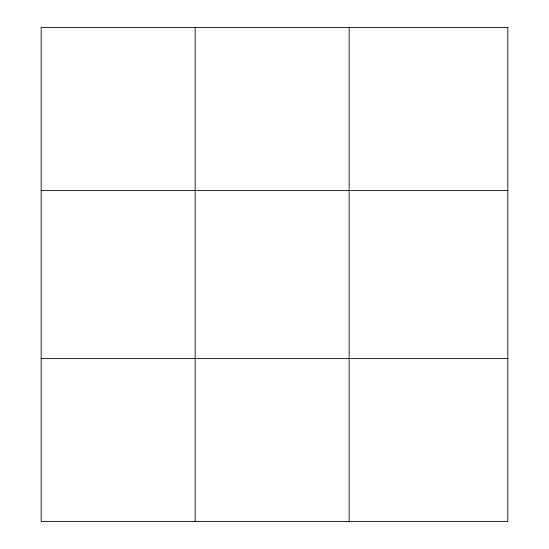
<?xml version="1.0" encoding="UTF-8"?>
<svg xmlns="http://www.w3.org/2000/svg" width="549" height="549" viewBox="0 0 549 549"><rect width="100%" height="100%" fill="white"/><g stroke="black" fill="none" stroke-linecap="round" stroke-linejoin="round"><path stroke-width="0.82" d="M195.169 521.55L195.169 27.45M349.164 521.55L349.164 27.45M41.175 190.503L507.825 190.503M41.175 358.497L507.825 358.497M507.825 27.45L507.825 521.55L41.175 521.55L41.175 27.45L507.825 27.45"/></g></svg>
